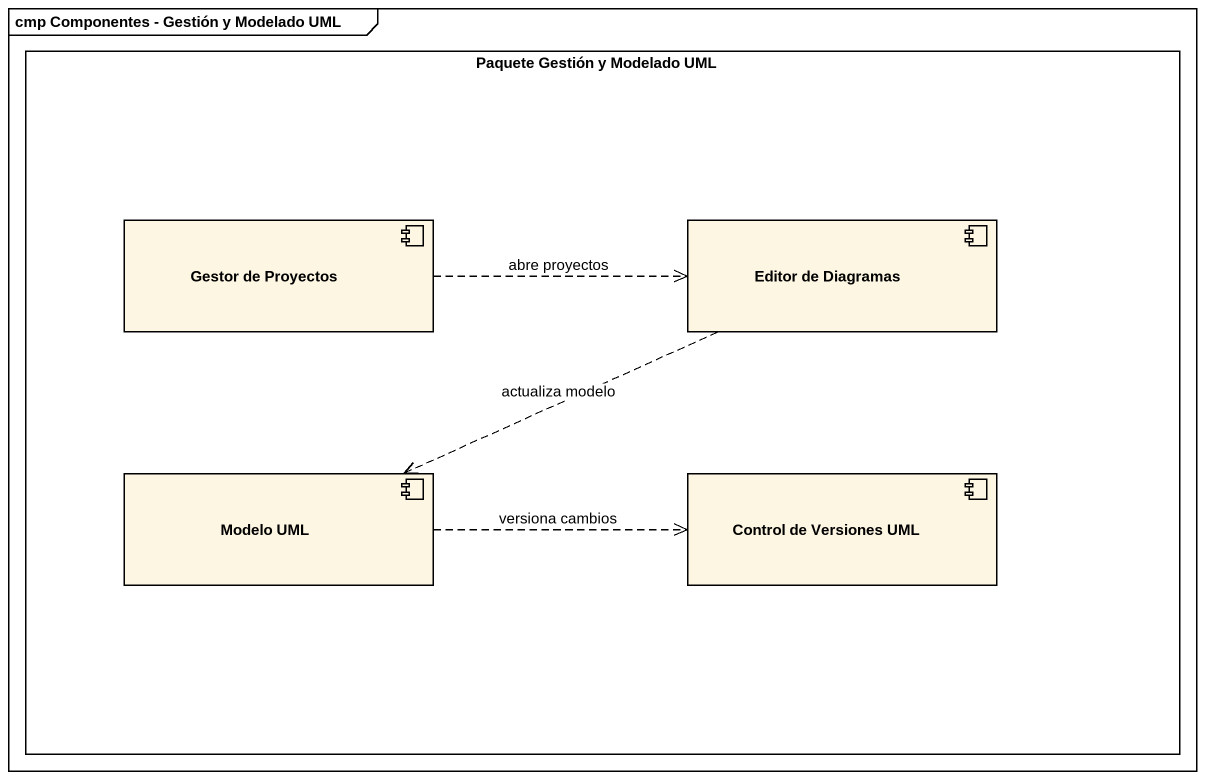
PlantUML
@startuml
mainframe cmp Componentes - Gestión y Modelado UML
rectangle "Paquete Gestión y Modelado UML" as Paquete_Gestión_y_Modelado {
  component "Gestor de Proyectos" as Gestor_de_Proyectos
  component "Editor de Diagramas" as Editor_de_Diagramas
  component "Modelo UML" as Modelo_UML
  component "Control de Versiones UML" as Control_de_Versiones_UML
}
Gestor_de_Proyectos .right.> Editor_de_Diagramas : abre proyectos
Editor_de_Diagramas .left.> Modelo_UML : actualiza modelo
Modelo_UML .right.> Control_de_Versiones_UML : versiona cambios
@enduml
